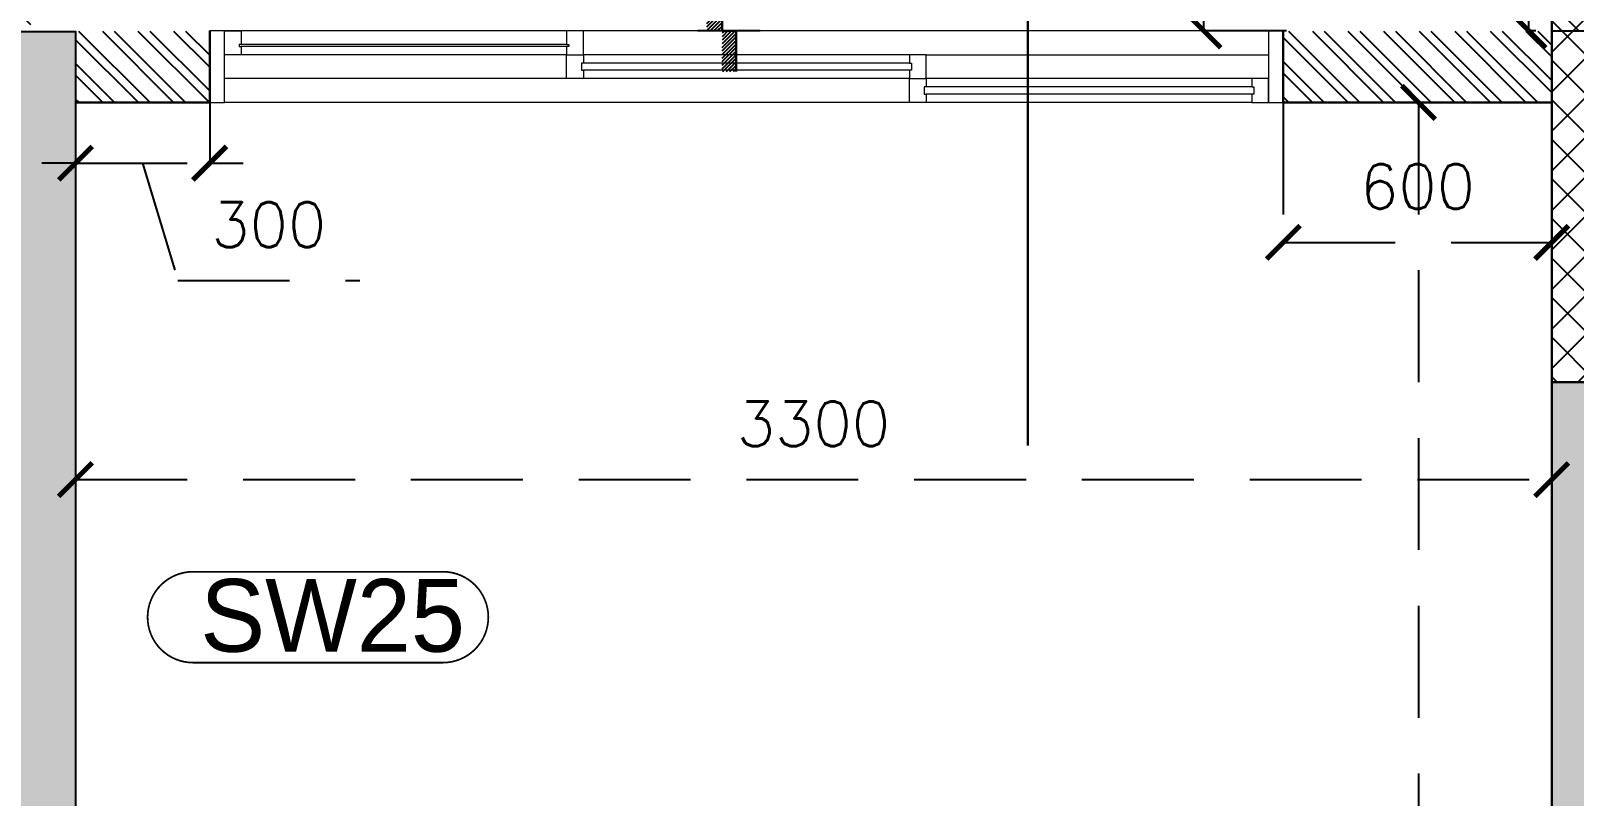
# Model space of a CAD drawing. Header units: millimetres. Extents: x 1124992 to 1258557, y -5767803 to -5695799.
# Drawn here: x 1222512 to 1225962, y -5711624 to -5709914 of the extents above; entities that cross this region are included whole.
import ezdxf

# ---------------------------------------------------------------- set-up
doc = ezdxf.new("R2010")
doc.units = ezdxf.units.MM
doc.header["$LTSCALE"] = 1000
doc.header["$MEASUREMENT"] = 0
for name, pattern in [('$1$AUDIT_D_120904163729-0', [0]), ('$36$HIDDEN', [0.375, 0.25, -0.125]), ('3BHK-A$0$AUDIT_D_120904163729-0', [0]), ('AUDIT_D_120904163729-0', [0]), ('T8(T9 IS SIMILAR) - DIMENSION & TEXTING$0$HIDDEN', [0.375, 0.25, -0.125]), ('T8(T9 IS SIMILAR) - TYPICAL FLOOR ELEVATION$0$AUDIT_D_120904163729-0', [0]), ('T8_PROFILE SECTIONS$0$HIDDEN', [0.375, 0.25, -0.125]), ('T8_PROFILE SECTIONS$0$PHANTOM2', [1.25, 0.625, -0.125, 0.125, -0.125, 0.125, -0.125])]:
    doc.linetypes.add(name, pattern=pattern)
doc.layers.get('0').update_dxf_attribs({"linetype": 'AUDIT_D_120904163729-0'})
for name, color, linetype in [('$0$A-HATCH -160', 251, '$1$AUDIT_D_120904163729-0'), ('$21$A-DIMENSIONS', 2, '$36$HIDDEN'), ('3BHK-A$0$A-HATCH -160', 251, '3BHK-A$0$AUDIT_D_120904163729-0'), ('3BHK-A$0$a-tile drop', 3, 'Continuous'), ('3BHK-A$0$APT PLANS-typ$0$TILEDROP', 3, 'Continuous'), ('T8(T9 IS SIMILAR) - DIMENSION & TEXTING$0$A-DIMENSIONS', 2, 'T8(T9 IS SIMILAR) - DIMENSION & TEXTING$0$HIDDEN'), ('T8(T9 IS SIMILAR) - TYPICAL FLOOR ELEVATION$0$A-WALL HATCH', 252, 'T8(T9 IS SIMILAR) - TYPICAL FLOOR ELEVATION$0$AUDIT_D_120904163729-0'), ('T8(T9 IS SIMILAR) - TYPICAL FLOOR ELEVATION$0$A-WALL-FEATURES', 6, 'T8(T9 IS SIMILAR) - TYPICAL FLOOR ELEVATION$0$AUDIT_D_120904163729-0'), ('T8_PROFILE SECTIONS$0$A-PROFILE SECTIONS', 81, 'T8_PROFILE SECTIONS$0$PHANTOM2'), ('T8_REFUGE COLUMNS$0$A-RCC COLS', 3, 'Continuous'), ('T8_TYPICAL COLUMNS$0$A-RCC COLS', 3, 'Continuous')]:
    doc.layers.add(name, color=color, linetype=linetype)
for name, color, linetype, lineweight in [('3BHK-A$0$A-WALL- 160', 6, 'Continuous', 30), ('3BHK-A$0$Window', 4, 'Continuous', 20), ('T8(T9 IS SIMILAR)$0$D&W', 8, 'Continuous', 25), ('T8_REFUGE COLUMNS$0$A-COLUMN NO size reduce', 81, 'Continuous', 25)]:
    doc.layers.add(name, color=color, linetype=linetype, lineweight=lineweight)
doc.layers.add('T8_REFUGE COLUMNS$1$COL-HATCH', color=7, linetype='Continuous', lineweight=25, true_color=0xa3a3a3)
doc.styles.add('T8(T9 IS SIMILAR) - DIMENSION & TEXTING$0$Romans 1', font='romans.shx', dxfattribs={"height": 100})
doc.styles.add('T8_REFUGE COLUMNS$0$STANDARD', font='GOTHIC.TTF')
doc.dimstyles.new('T8(T9 IS SIMILAR) - DIMENSION & TEXTING$0$ALPINE S', dxfattribs={"dimscale": 0, "dimtxt": 100, "dimasz": 75, "dimexe": 0, "dimexo": 0, "dimgap": 75, "dimtad": 1, "dimdec": 0, "dimzin": 0, "dimdsep": 46, "dimtxsty": 'T8(T9 IS SIMILAR) - DIMENSION & TEXTING$0$Romans 1', "dimblk": 'T8(T9 IS SIMILAR) - DIMENSION & TEXTING$0$_ArchTick', "dimcen": 0.09, "dimclrd": 256, "dimclre": 256, "dimclrt": 7, "dimadec": 0, "dimazin": 0, "dimtfac": 1, "dimtdec": 0, "dimtofl": 0, "dimtmove": 1, "dimatfit": 0, "dimldrblk": 'T8(T9 IS SIMILAR) - DIMENSION & TEXTING$0$_Open90', "dimfxl": 1, "dimtolj": 1, "dimtzin": 0, "dimarcsym": 0})
pattern_1 = [(45, (-0.65, 1285.594), (-39.77475644, 39.77475644), []), (45, (25.864, 1285.594), (-39.77475644, 39.77475644), [])]

# ---------------------------------------------------------------- blocks, each defined once
blk = doc.blocks.new('T8(T9 IS SIMILAR) - DIMENSION & TEXTING$0$_ArchTick')
at = {"color": 0, "linetype": 'ByBlock', "const_width": 0.15}
blk.add_lwpolyline([(-0.5, -0.5), (0.5, 0.5)], dxfattribs=at)
blk = doc.blocks.new('*D361')
at = {"layer": 'T8(T9 IS SIMILAR) - DIMENSION & TEXTING$0$A-DIMENSIONS', "linetype": 'T8(T9 IS SIMILAR) - DIMENSION & TEXTING$0$HIDDEN', "lineweight": -2, "transparency": 16777216}
for p, q in [((1225319, -5708414), (1225134.5, -5708414)), ((1225319, -5709913.9), (1225134.5, -5709913.9))]:
    blk.add_line(p, q, dxfattribs=at)
at = {"layer": 'T8(T9 IS SIMILAR) - DIMENSION & TEXTING$0$A-DIMENSIONS', "lineweight": -2, "transparency": 16777216}
blk.add_line((1225134.5, -5709913.9), (1225134.5, -5708414), dxfattribs=at)
at = {"layer": 'T8(T9 IS SIMILAR) - DIMENSION & TEXTING$0$A-DIMENSIONS', "linetype": 'ByBlock', "lineweight": -2, "transparency": 16777216, "xscale": 75, "yscale": 75, "zscale": 75}
for p, rotation in [((1225134.5, -5708414), 90), ((1225134.5, -5709913.9), 270)]:
    blk.add_blockref('T8(T9 IS SIMILAR) - DIMENSION & TEXTING$0$_ArchTick', p, dxfattribs=dict(at, rotation=rotation))
at = {"layer": 'T8(T9 IS SIMILAR) - DIMENSION & TEXTING$0$A-DIMENSIONS', "color": 7, "linetype": 'ByBlock', "transparency": 16777216, "insert": (1225009.5, -5709163.9), "char_height": 100, "attachment_point": 5, "rotation": 90, "style": 'T8(T9 IS SIMILAR) - DIMENSION & TEXTING$0$Romans 1'}
blk.add_mtext('\\A1;1500', dxfattribs=at)
blk = doc.blocks.new('T8(T9 IS SIMILAR) - DIMENSION & TEXTING$0$_Open90')
at = {"color": 0, "linetype": 'ByBlock', "lineweight": -2}
for p, q in [((-0.5, 0.5), (0, 0)), ((0, 0), (-1, 0)), ((0, 0), (-0.5, -0.5))]:
    blk.add_line(p, q, dxfattribs=at)
blk = doc.blocks.new('*D363')
at = {"layer": 'T8(T9 IS SIMILAR) - DIMENSION & TEXTING$0$A-DIMENSIONS', "linetype": 'T8(T9 IS SIMILAR) - DIMENSION & TEXTING$0$HIDDEN', "lineweight": -2, "transparency": 16777216}
for p, q in [((1225876.1, -5708653.9), (1225860.9, -5708653.9)), ((1225876.1, -5709913.9), (1225860.9, -5709913.9))]:
    blk.add_line(p, q, dxfattribs=at)
at = {"layer": 'T8(T9 IS SIMILAR) - DIMENSION & TEXTING$0$A-DIMENSIONS', "lineweight": -2, "transparency": 16777216}
blk.add_line((1225860.9, -5709913.9), (1225860.9, -5708653.9), dxfattribs=at)
at = {"layer": 'T8(T9 IS SIMILAR) - DIMENSION & TEXTING$0$A-DIMENSIONS', "linetype": 'ByBlock', "lineweight": -2, "transparency": 16777216, "xscale": 75, "yscale": 75, "zscale": 75}
for p, rotation in [((1225860.9, -5708653.9), 90), ((1225860.9, -5709913.9), 270)]:
    blk.add_blockref('T8(T9 IS SIMILAR) - DIMENSION & TEXTING$0$_ArchTick', p, dxfattribs=dict(at, rotation=rotation))
at = {"layer": 'T8(T9 IS SIMILAR) - DIMENSION & TEXTING$0$A-DIMENSIONS', "color": 7, "linetype": 'ByBlock', "transparency": 16777216, "insert": (1225735.9, -5709283.9), "char_height": 100, "attachment_point": 5, "rotation": 90, "style": 'T8(T9 IS SIMILAR) - DIMENSION & TEXTING$0$Romans 1'}
blk.add_mtext('\\A1;1260', dxfattribs=at)
blk = doc.blocks.new('*D366')
at = {"layer": 'T8(T9 IS SIMILAR) - DIMENSION & TEXTING$0$A-DIMENSIONS', "linetype": 'T8(T9 IS SIMILAR) - DIMENSION & TEXTING$0$HIDDEN', "lineweight": -2, "transparency": 16777216}
for p, q in [((1222611.8, -5710567), (1222611.8, -5710916.6)), ((1225911.9, -5710567), (1225911.9, -5710916.6))]:
    blk.add_line(p, q, dxfattribs=at)
at = {"layer": 'T8(T9 IS SIMILAR) - DIMENSION & TEXTING$0$A-DIMENSIONS', "lineweight": -2, "transparency": 16777216}
blk.add_line((1222611.8, -5710916.6), (1225911.9, -5710916.6), dxfattribs=at)
at = {"layer": 'T8(T9 IS SIMILAR) - DIMENSION & TEXTING$0$A-DIMENSIONS', "linetype": 'ByBlock', "lineweight": -2, "transparency": 16777216, "xscale": 75, "yscale": 75, "zscale": 75, "rotation": 180}
blk.add_blockref('T8(T9 IS SIMILAR) - DIMENSION & TEXTING$0$_ArchTick', (1222611.8, -5710916.6), dxfattribs=at)
at = {"layer": 'T8(T9 IS SIMILAR) - DIMENSION & TEXTING$0$A-DIMENSIONS', "linetype": 'ByBlock', "lineweight": -2, "transparency": 16777216, "xscale": 75, "yscale": 75, "zscale": 75}
blk.add_blockref('T8(T9 IS SIMILAR) - DIMENSION & TEXTING$0$_ArchTick', (1225911.9, -5710916.6), dxfattribs=at)
at = {"layer": 'T8(T9 IS SIMILAR) - DIMENSION & TEXTING$0$A-DIMENSIONS', "color": 7, "linetype": 'ByBlock', "transparency": 16777216, "insert": (1224261.8, -5710791.6), "char_height": 100, "attachment_point": 5, "style": 'T8(T9 IS SIMILAR) - DIMENSION & TEXTING$0$Romans 1'}
blk.add_mtext('\\A1;3300', dxfattribs=at)
blk = doc.blocks.new('*D376')
at = {"layer": 'T8(T9 IS SIMILAR) - DIMENSION & TEXTING$0$A-DIMENSIONS', "linetype": 'T8(T9 IS SIMILAR) - DIMENSION & TEXTING$0$HIDDEN', "lineweight": -2, "transparency": 16777216}
for p, q in [((1222611.8, -5710073.9), (1222611.8, -5710209.3)), ((1222911.9, -5710073.9), (1222911.9, -5710209.3))]:
    blk.add_line(p, q, dxfattribs=at)
at = {"layer": 'T8(T9 IS SIMILAR) - DIMENSION & TEXTING$0$A-DIMENSIONS', "lineweight": -2, "transparency": 16777216}
for p, q in [((1222611.8, -5710209.3), (1222536.8, -5710209.3)), ((1222611.8, -5710209.3), (1222911.9, -5710209.3)), ((1222761.8, -5710209.3), (1222840.6, -5710471.8)), ((1222911.9, -5710209.3), (1222986.9, -5710209.3)), ((1222840.6, -5710471.8), (1223247.7, -5710471.8))]:
    blk.add_line(p, q, dxfattribs=at)
at = {"layer": 'T8(T9 IS SIMILAR) - DIMENSION & TEXTING$0$A-DIMENSIONS', "linetype": 'ByBlock', "lineweight": -2, "transparency": 16777216, "xscale": 75, "yscale": 75, "zscale": 75}
blk.add_blockref('T8(T9 IS SIMILAR) - DIMENSION & TEXTING$0$_ArchTick', (1222611.8, -5710209.3), dxfattribs=at)
at = {"layer": 'T8(T9 IS SIMILAR) - DIMENSION & TEXTING$0$A-DIMENSIONS', "linetype": 'ByBlock', "lineweight": -2, "transparency": 16777216, "xscale": 75, "yscale": 75, "zscale": 75, "rotation": 180}
blk.add_blockref('T8(T9 IS SIMILAR) - DIMENSION & TEXTING$0$_ArchTick', (1222911.9, -5710209.3), dxfattribs=at)
at = {"layer": 'T8(T9 IS SIMILAR) - DIMENSION & TEXTING$0$A-DIMENSIONS', "color": 7, "linetype": 'ByBlock', "transparency": 16777216, "insert": (1223044.1, -5710346.8), "char_height": 100, "attachment_point": 5, "style": 'T8(T9 IS SIMILAR) - DIMENSION & TEXTING$0$Romans 1'}
blk.add_mtext('\\A1;300', dxfattribs=at)
blk = doc.blocks.new('*D377')
at = {"layer": 'T8(T9 IS SIMILAR) - DIMENSION & TEXTING$0$A-DIMENSIONS', "linetype": 'T8(T9 IS SIMILAR) - DIMENSION & TEXTING$0$HIDDEN', "lineweight": -2, "transparency": 16777216}
for p, q in [((1225311.9, -5710073.7), (1225311.9, -5710386.4)), ((1225911.9, -5710073.9), (1225911.9, -5710386.4))]:
    blk.add_line(p, q, dxfattribs=at)
at = {"layer": 'T8(T9 IS SIMILAR) - DIMENSION & TEXTING$0$A-DIMENSIONS', "lineweight": -2, "transparency": 16777216}
blk.add_line((1225311.9, -5710386.4), (1225911.9, -5710386.4), dxfattribs=at)
at = {"layer": 'T8(T9 IS SIMILAR) - DIMENSION & TEXTING$0$A-DIMENSIONS', "linetype": 'ByBlock', "lineweight": -2, "transparency": 16777216, "xscale": 75, "yscale": 75, "zscale": 75, "rotation": 180}
blk.add_blockref('T8(T9 IS SIMILAR) - DIMENSION & TEXTING$0$_ArchTick', (1225311.9, -5710386.4), dxfattribs=at)
at = {"layer": 'T8(T9 IS SIMILAR) - DIMENSION & TEXTING$0$A-DIMENSIONS', "linetype": 'ByBlock', "lineweight": -2, "transparency": 16777216, "xscale": 75, "yscale": 75, "zscale": 75}
blk.add_blockref('T8(T9 IS SIMILAR) - DIMENSION & TEXTING$0$_ArchTick', (1225911.9, -5710386.4), dxfattribs=at)
at = {"layer": 'T8(T9 IS SIMILAR) - DIMENSION & TEXTING$0$A-DIMENSIONS', "color": 7, "linetype": 'ByBlock', "transparency": 16777216, "insert": (1225611.9, -5710261.4), "char_height": 100, "attachment_point": 5, "style": 'T8(T9 IS SIMILAR) - DIMENSION & TEXTING$0$Romans 1'}
blk.add_mtext('\\A1;600', dxfattribs=at)
blk = doc.blocks.new('*D320')
at = {"layer": 'T8(T9 IS SIMILAR) - DIMENSION & TEXTING$0$A-DIMENSIONS', "linetype": 'T8(T9 IS SIMILAR) - DIMENSION & TEXTING$0$HIDDEN', "lineweight": -2, "transparency": 16777216}
for p, q in [((1225447.5, -5710073.7), (1225614.3, -5710073.7)), ((1225447.5, -5714748.5), (1225614.3, -5714748.5))]:
    blk.add_line(p, q, dxfattribs=at)
at = {"layer": 'T8(T9 IS SIMILAR) - DIMENSION & TEXTING$0$A-DIMENSIONS', "lineweight": -2, "transparency": 16777216}
blk.add_line((1225614.3, -5710073.7), (1225614.3, -5714748.5), dxfattribs=at)
at = {"layer": 'T8(T9 IS SIMILAR) - DIMENSION & TEXTING$0$A-DIMENSIONS', "linetype": 'ByBlock', "lineweight": -2, "transparency": 16777216, "xscale": 75, "yscale": 75, "zscale": 75}
for p, rotation in [((1225614.3, -5710073.7), 90), ((1225614.3, -5714748.5), 270)]:
    blk.add_blockref('T8(T9 IS SIMILAR) - DIMENSION & TEXTING$0$_ArchTick', p, dxfattribs=dict(at, rotation=rotation))
at = {"layer": 'T8(T9 IS SIMILAR) - DIMENSION & TEXTING$0$A-DIMENSIONS', "color": 7, "linetype": 'ByBlock', "transparency": 16777216, "insert": (1225489.3, -5712411.1), "char_height": 100, "attachment_point": 5, "rotation": 90, "style": 'T8(T9 IS SIMILAR) - DIMENSION & TEXTING$0$Romans 1'}
blk.add_mtext('\\A1;4675', dxfattribs=at)
blk = doc.blocks.new('T8_REFUGE COLUMNS')
at = {"layer": 'T8_REFUGE COLUMNS$1$COL-HATCH', "linetype": 'ByBlock'}
h = blk.add_hatch(color=256, dxfattribs=at)
h.dxf.hatch_style = 1
h.paths.add_polyline_path([(1222612.1, -5714149.9), (1222312.1, -5714149.9), (1222312.1, -5709914.9), (1222612.1, -5709914.9)])
at = {"layer": 'T8_REFUGE COLUMNS$0$A-COLUMN NO size reduce', "linetype": 'ByBlock', "const_width": 3.9}
blk.add_lwpolyline([(1222874.7, -5711325.6, -1), (1222874.7, -5711122.4), (1223433.2, -5711122.4, -1), (1223433.2, -5711325.6)], format="xyb", close=True, dxfattribs=at)
at = {"layer": 'T8_REFUGE COLUMNS$0$A-RCC COLS', "linetype": 'ByBlock'}
blk.add_lwpolyline([(1222612.1, -5714149.9), (1222312.1, -5714149.9), (1222312.1, -5709914.9), (1222612.1, -5709914.9)], close=True, dxfattribs=at)
at = {"layer": 'T8_REFUGE COLUMNS$0$A-COLUMN NO size reduce', "linetype": 'ByBlock', "insert": (1222890.9, -5711138.7), "char_height": 162.5, "attachment_point": 1, "style": 'T8_REFUGE COLUMNS$0$STANDARD'}
blk.add_mtext_dynamic_manual_height_columns('SW25', width=444.685, gutter_width=500, heights=[0], dxfattribs=at)
blk = doc.blocks.new('T8_TYPICAL COLUMNS')
at = {"layer": 'T8_TYPICAL COLUMNS$0$A-RCC COLS', "linetype": 'ByBlock'}
blk.add_blockref('T8_REFUGE COLUMNS', (0, 0), dxfattribs=at)
blk = doc.blocks.new('3BHK-A$0$2400')
at = {"layer": '3BHK-A$0$Window', "color": 1, "lineweight": 13}
for p, q in [((1151176.5, -5692111.9), (1148842.5, -5692111.9)), ((1149607.5, -5692111.9), (1148880, -5692111.9)), ((1149607.5, -5692165.3), (1148880, -5692165.3)), ((1150373.7, -5692165.3), (1149645, -5692165.3)), ((1150411.2, -5692165.3), (1151176.5, -5692165.3)), ((1149607.5, -5692218.6), (1148842.5, -5692218.6)), ((1150373.7, -5692218.6), (1149645, -5692218.6)), ((1151139, -5692218.6), (1150411.2, -5692218.6)), ((1150373.7, -5692271.9), (1148842.5, -5692271.9)), ((1151139, -5692271.9), (1150411.2, -5692271.9))]:
    blk.add_line(p, q, dxfattribs=at)
at = {"layer": '3BHK-A$0$Window', "color": 5, "lineweight": 13}
for p, q in [((1149607.5, -5692142.2), (1148880, -5692142.2)), ((1149607.5, -5692146.7), (1148880, -5692146.7)), ((1150373.7, -5692183.8), (1149645, -5692183.8)), ((1150373.7, -5692200), (1149645, -5692200)), ((1151139, -5692237.2), (1150411.2, -5692237.2)), ((1151139, -5692253.3), (1150411.2, -5692253.3))]:
    blk.add_line(p, q, dxfattribs=at)
at = {"layer": '3BHK-A$0$Window', "color": 4, "lineweight": 13}
for points in [[(1148842.5, -5692111.9), (1148809.5, -5692111.9), (1148809.5, -5692271.9), (1148842.5, -5692271.9)], [(1148880, -5692146.7), (1148880, -5692165.3), (1148842.5, -5692165.3), (1148842.5, -5692111.9), (1148880, -5692111.9), (1148880, -5692142.2), (1148875.5, -5692142.2), (1148875.5, -5692146.7)], [(1149607.5, -5692146.7), (1149607.5, -5692165.3), (1149645, -5692165.3), (1149645, -5692111.9), (1149607.5, -5692111.9), (1149607.5, -5692142.2), (1149612, -5692142.2), (1149612, -5692146.7)], [(1151209.5, -5692111.9), (1151176.5, -5692111.9), (1151176.5, -5692271.9), (1151209.5, -5692271.9)], [(1149645, -5692200), (1149645, -5692218.6), (1149607.5, -5692218.6), (1149607.5, -5692165.3), (1149645, -5692165.3), (1149645, -5692183.8), (1149640.5, -5692183.8), (1149640.5, -5692200)], [(1150373.7, -5692200), (1150373.7, -5692218.6), (1150411.2, -5692218.6), (1150411.2, -5692165.3), (1150373.7, -5692165.3), (1150373.7, -5692183.8), (1150378.2, -5692183.8), (1150378.2, -5692200)], [(1150411.2, -5692253.3), (1150411.2, -5692271.9), (1150373.7, -5692271.9), (1150373.7, -5692218.6), (1150411.2, -5692218.6), (1150411.2, -5692237.2), (1150406.7, -5692237.2), (1150406.7, -5692253.3)], [(1151139, -5692253.3), (1151139, -5692271.9), (1151176.5, -5692271.9), (1151176.5, -5692218.6), (1151139, -5692218.6), (1151139, -5692237.2), (1151143.5, -5692237.2), (1151143.5, -5692253.3)]]:
    blk.add_lwpolyline(points, close=True, dxfattribs=at)
blk = doc.blocks.new('3BHK-A$0$TILE DROP -x')
at = {"layer": '3BHK-A$0$APT PLANS-typ$0$TILEDROP'}
h = blk.add_hatch(dxfattribs=at)
h.set_pattern_fill('ACET-2D-ANSI31', color=8, scale=90, angle=90, style=0)
h.set_pattern_definition([(135, (-851695.914, 5365039.183), (-7.954951288, -7.954951288), [])])
h.paths.add_polyline_path([(-58323.9, -19205.9), (-58323.9, -19023.7), (-58261.5, -19023.7), (-58261.5, -19205.9)])
edge = h.paths.add_edge_path()
edge.add_line((-58323.9, -19381.2), (-58393.7, -19381.2))
edge.add_line((-58323.9, -19205.9), (-58323.9, -19381.2))
edge.add_line((-58393.1, -19205.9), (-58323.9, -19205.9))
edge.add_line((-58393.1, -19381.2), (-58393.1, -19205.9))
at = {"layer": '3BHK-A$0$APT PLANS-typ$0$TILEDROP', "color": 1}
blk.add_line((-58153.9, -19205.9), (-58434, -19205.9), dxfattribs=at)
at = {"layer": '3BHK-A$0$APT PLANS-typ$0$TILEDROP', "color": 20, "const_width": 10}
for points in [[(-58261.5, -19205.9), (-58261.5, -19023.7)], [(-58323.9, -19381.2), (-58323.9, -19205.9)], [(-58323.9, -19205.9), (-58261.5, -19205.9)]]:
    blk.add_lwpolyline(points, dxfattribs=at)
blk = doc.blocks.new('3BHK-A')
at = {"layer": '3BHK-A$0$A-HATCH -160', "linetype": 'ByBlock'}
h = blk.add_hatch(dxfattribs=at)
h.set_pattern_fill('ZIGZAG', color=256, scale=250)
h.set_pattern_definition([(9e-15, (1e-08, 0), (31.25, 31.25), [31.25, -31.25]), (90, (31.25, 0), (-31.25, 31.25), [31.25, -31.25])])
h.paths.add_polyline_path([(1185182.8, -5714749.5), (1186532.7, -5714749.5), (1186532.7, -5714149.5), (1186632.7, -5714149.5), (1186632.7, -5714749.5), (1188712.7, -5714749.5), (1188712.7, -5714049.5), (1189032.5, -5714049.5), (1189032.5, -5714149.5), (1188812.7, -5714149.5), (1188812.7, -5715449.5), (1189032.5, -5715449.5), (1189032.5, -5715549.5), (1188712.7, -5715549.5), (1188712.7, -5714849.5), (1186632.7, -5714849.5), (1186632.7, -5715664.5), (1186532.7, -5715664.5), (1186532.7, -5714849.5), (1185182.8, -5714849.5)])
h.paths.add_polyline_path([(1185182.8, -5713249.5), (1185782.7, -5713249.5), (1185782.7, -5713149.5), (1185182.8, -5713149.5)])
h.paths.add_polyline_path([(1186532.7, -5710699.5), (1186632.7, -5710699.5), (1186632.7, -5713249.5), (1186532.7, -5713249.5)])
h.paths.add_polyline_path([(1186532.7, -5717399.5), (1186632.7, -5717399.5), (1186632.7, -5716414.5), (1186532.7, -5716414.5)])
h.paths.add_polyline_path([(1194902.2, -5715375), (1194082.3, -5715375), (1194082.3, -5715475), (1194902.2, -5715475)])
h.paths.add_polyline_path([(1195782.2, -5715375), (1196682.2, -5715375), (1196682.2, -5715475), (1195782.2, -5715475)])
h.paths.add_polyline_path([(1194132.5, -5714149.9), (1196532.4, -5714149.9), (1196532.4, -5714049.9), (1194132.5, -5714049.9)])
h.paths.add_polyline_path([(1197432.4, -5711800.2), (1197532.4, -5711800.2), (1197532.4, -5714149.9), (1197432.4, -5714149.9)])
h.paths.add_polyline_path([(1198282.4, -5714149.9), (1198958.7, -5714149.9), (1198958.7, -5714049.9), (1198282.4, -5714049.9)])
h.paths.add_polyline_path([(1196871.9, -5720208.6), (1196082.2, -5720209.7), (1196082.3, -5720109.7), (1196082.2, -5720109.7), (1196182.2, -5720109.7), (1196871.9, -5720108.6)])
h.paths.add_polyline_path([(1193397.2, -5709939.9), (1193882.3, -5709939.6), (1193882.3, -5710040.1), (1193397.3, -5710040.1)])
h.paths.add_polyline_path([(1186632.7, -5708554.7), (1187192.3, -5708554.8), (1187192.3, -5708654.7), (1186632.7, -5708654.7)])
h.paths.add_polyline_path([(1194182.3, -5715724), (1194082.3, -5715724), (1194082.3, -5715474), (1194182.3, -5715474)])
h = blk.add_hatch(dxfattribs=at)
h.set_pattern_fill('ANSI37', color=256, scale=500)
h.set_pattern_definition([(45, (-0.65, 1286.84), (-44.1941738, 44.1941738), []), (135, (-0.65, 1286.84), (-44.1941738, -44.1941738), [])])
h.paths.add_polyline_path([(1186432.8, -5709298.6), (1186632.7, -5709298.6), (1186632.7, -5710698.5), (1186432.9, -5710698.5)])
h = blk.add_hatch(dxfattribs=at)
h.set_pattern_fill('ANSI32', color=256, scale=150)
h.set_pattern_definition(pattern_1)
h.paths.add_polyline_path([(1186632.7, -5710074.9), (1187232.7, -5710074.9), (1187232.7, -5709914.9), (1186632.7, -5709914.9)])
h = blk.add_hatch(dxfattribs=at)
h.set_pattern_fill('ANSI32', color=256, scale=150)
h.set_pattern_definition(pattern_1)
h.paths.add_polyline_path([(1189632.7, -5710074.9), (1189932.8, -5710074.8), (1189932.8, -5709914.7), (1189632.7, -5709914.9)])
at = {"layer": '3BHK-A$0$A-WALL- 160', "linetype": 'ByBlock'}
for p, q in [((1186632.7, -5710698.5), (1186632.7, -5709298.6)), ((1187232.7, -5709914.1, 0), (1187232.7, -5710073.7, 0)), ((1189632.7, -5709913.6, 0), (1189632.7, -5710073.6, 0)), ((1187232.7, -5710073.7, 0), (1186632.7, -5710073.7, 0)), ((1189632.7, -5710073.6, 0), (1189932.8, -5710073.5, 0)), ((1186632.7, -5710698.5, 0), (1186132.8, -5710698.5, 0)), ((1186632.7, -5713248.5, 0), (1186632.7, -5710698.5, 0))]:
    blk.add_line(p, q, dxfattribs=at)
at = {"layer": '3BHK-A$0$a-tile drop', "xscale": 0.5, "yscale": 0.5, "zscale": 0.5, "rotation": 180}
blk.add_blockref('3BHK-A$0$TILE DROP -x', (1159325.2, -5719516.5, 0), dxfattribs=at)
at = {"layer": '3BHK-A$0$A-WALL- 160', "linetype": 'ByBlock', "xscale": -1}
blk.add_blockref('3BHK-A$0$2400', (2338442.2, -17801.7, 0), dxfattribs=at)
blk = doc.blocks.new('T8(T9 IS SIMILAR) - TYPICAL FLOOR ELEVATION')
at = {"layer": 'T8(T9 IS SIMILAR) - TYPICAL FLOOR ELEVATION$0$A-WALL HATCH', "linetype": 'ByBlock'}
h = blk.add_hatch(dxfattribs=at)
h.set_pattern_fill('ANSI37', color=256, scale=750)
h.set_pattern_definition([(45, (-0.1, -0.21), (-66.2912607, 66.2912607), []), (135, (-0.1, -0.21), (-66.2912607, -66.2912607), [])])
h.paths.add_polyline_path([(1186632.3, -5709913.9), (1186432.3, -5709913.9), (1186432.3, -5708154.2), (1186632.3, -5708154.2)])
h.paths.add_polyline_path([(1190032.3, -5708154), (1190232.6, -5708154), (1190232.6, -5709913.7), (1190032.3, -5709913.7)])
h.paths.add_polyline_path([(1202792.3, -5700405.8), (1202592.3, -5700405.8), (1202592.3, -5701090.3), (1202792.3, -5701090.3)])
h.paths.add_polyline_path([(1209952.2, -5700405.8), (1209752.2, -5700405.8), (1209752.2, -5701092), (1209952.2, -5701092)])
h.paths.add_polyline_path([(1222512.1, -5708154), (1222311.7, -5708154), (1222311.7, -5709913.7), (1222512.1, -5709913.7)])
h.paths.add_polyline_path([(1225912.1, -5709913.9), (1226112.1, -5709913.9), (1226112.1, -5708154.2), (1225912.1, -5708154.2)])
h.paths.add_polyline_path([(1209852.3, -5729369.1), (1210052.3, -5729369.1), (1210052.3, -5728684.2), (1209852.3, -5728684.2)])
h.paths.add_polyline_path([(1202692.1, -5729369.1), (1202492, -5729369.1), (1202492, -5728684.2), (1202692.1, -5728684.2)])
at = {"layer": 'T8(T9 IS SIMILAR) - TYPICAL FLOOR ELEVATION$0$A-WALL-FEATURES', "linetype": 'ByBlock'}
blk.add_lwpolyline([(1225912.2, -5709913.7), (1226112.2, -5709913.7), (1226112.2, -5708154), (1225912.2, -5708154)], close=True, dxfattribs=at)
blk = doc.blocks.new('T8(T9 IS SIMILAR)')
at = {"layer": 'T8(T9 IS SIMILAR)$0$D&W', "linetype": 'ByBlock', "xscale": -1}
blk.add_blockref('3BHK-A', (2412544.6, 0, 0.5), dxfattribs=at)
at = {"layer": 'T8(T9 IS SIMILAR)$0$D&W', "linetype": 'ByBlock'}
blk.add_blockref('T8(T9 IS SIMILAR) - TYPICAL FLOOR ELEVATION', (0, 0), dxfattribs=at)
blk.add_blockref('T8_TYPICAL COLUMNS', (0, 0), dxfattribs=at)
blk = doc.blocks.new('T8_PROFILE SECTIONS$0$MH')
at = {"layer": 'T8_PROFILE SECTIONS$0$A-PROFILE SECTIONS', "linetype": 'T8_PROFILE SECTIONS$0$HIDDEN', "ltscale": 2}
h = blk.add_hatch(color=256, dxfattribs=at)
h.dxf.hatch_style = 1
h.paths.add_polyline_path([(1140339.1, -5697424.8), (1140519.9, -5697528.1), (1140339.1, -5697631.3)])
at = {"layer": 'T8_PROFILE SECTIONS$0$A-PROFILE SECTIONS', "linetype": 'T8_PROFILE SECTIONS$0$HIDDEN', "ltscale": 2, "const_width": 5}
blk.add_lwpolyline([(1140339.1, -5697424.8), (1140339.1, -5697424.8), (1140519.9, -5697528.1), (1140339.1, -5697631.3)], close=True, dxfattribs=at)
blk.add_lwpolyline([(1140339.1, -5697424.8), (1140339.1, -5700565.7)], dxfattribs=at)
blk = doc.blocks.new('PROFILE SECTION LINE T9')
at = {"layer": 'T8_PROFILE SECTIONS$0$A-PROFILE SECTIONS', "linetype": 'ByBlock', "xscale": -1}
blk.add_blockref('T8_PROFILE SECTIONS$0$MH', (1179361.7, 5701340.8, 0), dxfattribs=at)
blk = doc.blocks.new('T8(T9 IS SIMILAR) - DIMENSION & TEXTING')
at = {"layer": 'T8(T9 IS SIMILAR) - DIMENSION & TEXTING$0$A-DIMENSIONS', "linetype": 'ByBlock'}
for base, p1, p2, picture, middle in [((1225134.5, -5708414, 0.5), (1225319, -5709913.9, 0.5), (1225319, -5708414, 0.5), '*D361', (1225009.5, -5709163.9, 0.5)), ((1225860.9, -5708653.9, 0.5), (1225876.1, -5709913.9, 0.5), (1225876.1, -5708653.9, 0.5), '*D363', (1225735.9, -5709283.9, 0.5)), ((1225614.3, -5714748.5, 0.5), (1225447.5, -5710073.7, 1), (1225447.5, -5714748.5, 1), '*D320', (1225489.3, -5712411.1, 0.5))]:
    dim = blk.add_linear_dim(base=base, p1=p1, p2=p2, angle=90, dimstyle='T8(T9 IS SIMILAR) - DIMENSION & TEXTING$0$ALPINE S', override={"dimscale": 1, "dimfxl": 5, "dimarcsym": 1}, dxfattribs=at)
    dim.commit()
    dim.dimension.update_dxf_attribs({"geometry": picture, "text_midpoint": middle})
for base, p1, p2, picture, middle in [((1222911.9, -5710209.3, 0.5), (1222611.8, -5710073.9, 0), (1222911.9, -5710073.9, 0.5), '*D376', (1222915.6, -5710346.8, 0.5)), ((1225911.9, -5710386.4, 0.5), (1225311.9, -5710073.7, 0.5), (1225911.9, -5710073.9, 0.5), '*D377', (1225611.9, -5710261.4, 0.5)), ((1225911.9, -5710916.6, 0.5), (1222611.8, -5710567, 0), (1225911.9, -5710567, 0.5), '*D366', (1224261.8, -5710791.6, 0.5))]:
    dim = blk.add_linear_dim(base=base, p1=p1, p2=p2, dimstyle='T8(T9 IS SIMILAR) - DIMENSION & TEXTING$0$ALPINE S', override={"dimscale": 1, "dimfxl": 5, "dimarcsym": 1}, dxfattribs=at)
    dim.commit()
    dim.dimension.update_dxf_attribs({"geometry": picture, "text_midpoint": middle})

msp = doc.modelspace()

# ---------------------------------------------------------------- block references
at = {"layer": '$21$A-DIMENSIONS', "linetype": 'ByBlock'}
msp.add_blockref('T8(T9 IS SIMILAR)', (0, 0), dxfattribs=at)

# ---------------------------------------------------------------- next in the draw order: block references
at = {"layer": '$0$A-HATCH -160', "linetype": 'ByBlock'}
msp.add_blockref('T8(T9 IS SIMILAR) - DIMENSION & TEXTING', (0, 0), dxfattribs=at)

# ---------------------------------------------------------------- next in the draw order: block references
at = {"layer": 'T8_PROFILE SECTIONS$0$A-PROFILE SECTIONS', "linetype": 'ByBlock'}
msp.add_blockref('PROFILE SECTION LINE T9', (1185718.17, -5711615.765, -0.024), dxfattribs=at)

doc.saveas('drawing.dxf')
